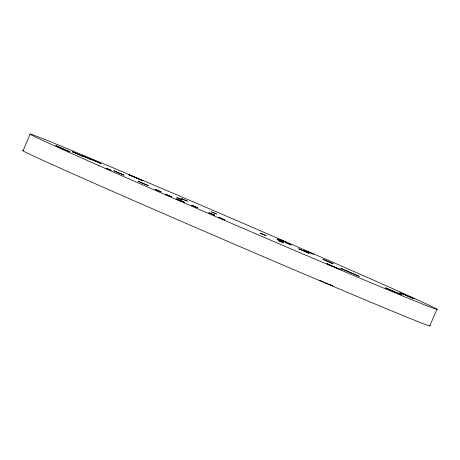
<?xml version="1.0" encoding="UTF-8"?>
<svg xmlns="http://www.w3.org/2000/svg" width="460" height="460" viewBox="0 0 460 460"><rect width="100%" height="100%" fill="white"/><g stroke="black" fill="none" stroke-linecap="round" stroke-linejoin="round"><path stroke-width="0.69" d="M23 150.828L30.13 134.274M429.87 325.726L437 309.172M331.447 285.373L333.086 286.045M283.193 241.028C273.895 237.159 293.342 245.335 284.05 241.465M310 252.689C300.702 248.82 320.148 256.996 310.851 253.121M184.011 199.674C174.719 195.805 194.166 203.981 184.868 200.106M262.815 234.215C253.517 230.345 272.964 238.521 263.666 234.652M157.809 190.44C148.511 186.564 167.958 194.741 158.66 190.871M194.172 206.247C184.874 202.371 204.32 210.553 195.023 206.678M168.164 195.304C158.867 191.429 178.313 199.605 169.015 195.736M211.353 213.75C202.055 209.881 221.501 218.057 212.204 214.182M221.231 218.356C211.933 214.481 231.38 222.657 222.082 218.787M328.601 284.159L330.878 285.131M324.921 282.578L328.032 283.918M330.631 284.878L332.459 285.677M321.868 281.238L323.69 282.037M319.711 280.261L321.258 280.968M429.37 325.427A221.898 2.323 23.3 0 1 228.654 241.759A221.898 2.323 23.3 0 1 23.144 150.558M56.166 145.837L55.792 145.728L70.087 151.852L56.166 145.837M72.329 151.783L82.432 156.147L72.329 151.783M81.598 155.468L91.701 159.833L81.598 155.468M90.867 159.16L100.97 163.518L90.867 159.16M129.162 174.869L128.788 174.754L143.083 180.883L129.162 174.869M106.076 168.159L111.124 170.344L106.076 168.159M113.896 170.746L123.999 175.105L113.896 170.746M138.098 181.28L148.201 185.639L138.098 181.28M176.939 197.633L181.987 199.818L176.939 197.633M176.214 198.967L181.269 201.152L176.214 198.967M179.469 200.06L184.517 202.245L179.469 200.06M211.473 211.882L216.528 214.061L211.473 211.882M277.202 239.056L282.256 241.241L277.202 239.056M285.878 242.69L290.927 244.869L285.878 242.69M278.386 240.603L283.44 242.782L278.386 240.603M298.77 248.814L308.873 253.178L298.77 248.814M304.704 250.792L309.758 252.977L304.704 250.792M322.972 259.348L333.074 263.712L322.972 259.348M327.209 263.821L326.841 263.712L341.13 269.836L327.209 263.821M341.349 268.623L340.872 268.479L359.248 276.356L341.349 268.623M385.877 288.006L385.451 287.88L401.787 294.877L385.877 288.006M400.206 292.853L399.838 292.738L414.126 298.862L400.206 292.853M98.371 165.399A221.898 2.323 23.3 0 0 433.234 308.211A221.898 2.323 23.3 0 0 169.09 191.561A221.898 2.323 23.3 0 0 98.371 165.399"/></g></svg>
